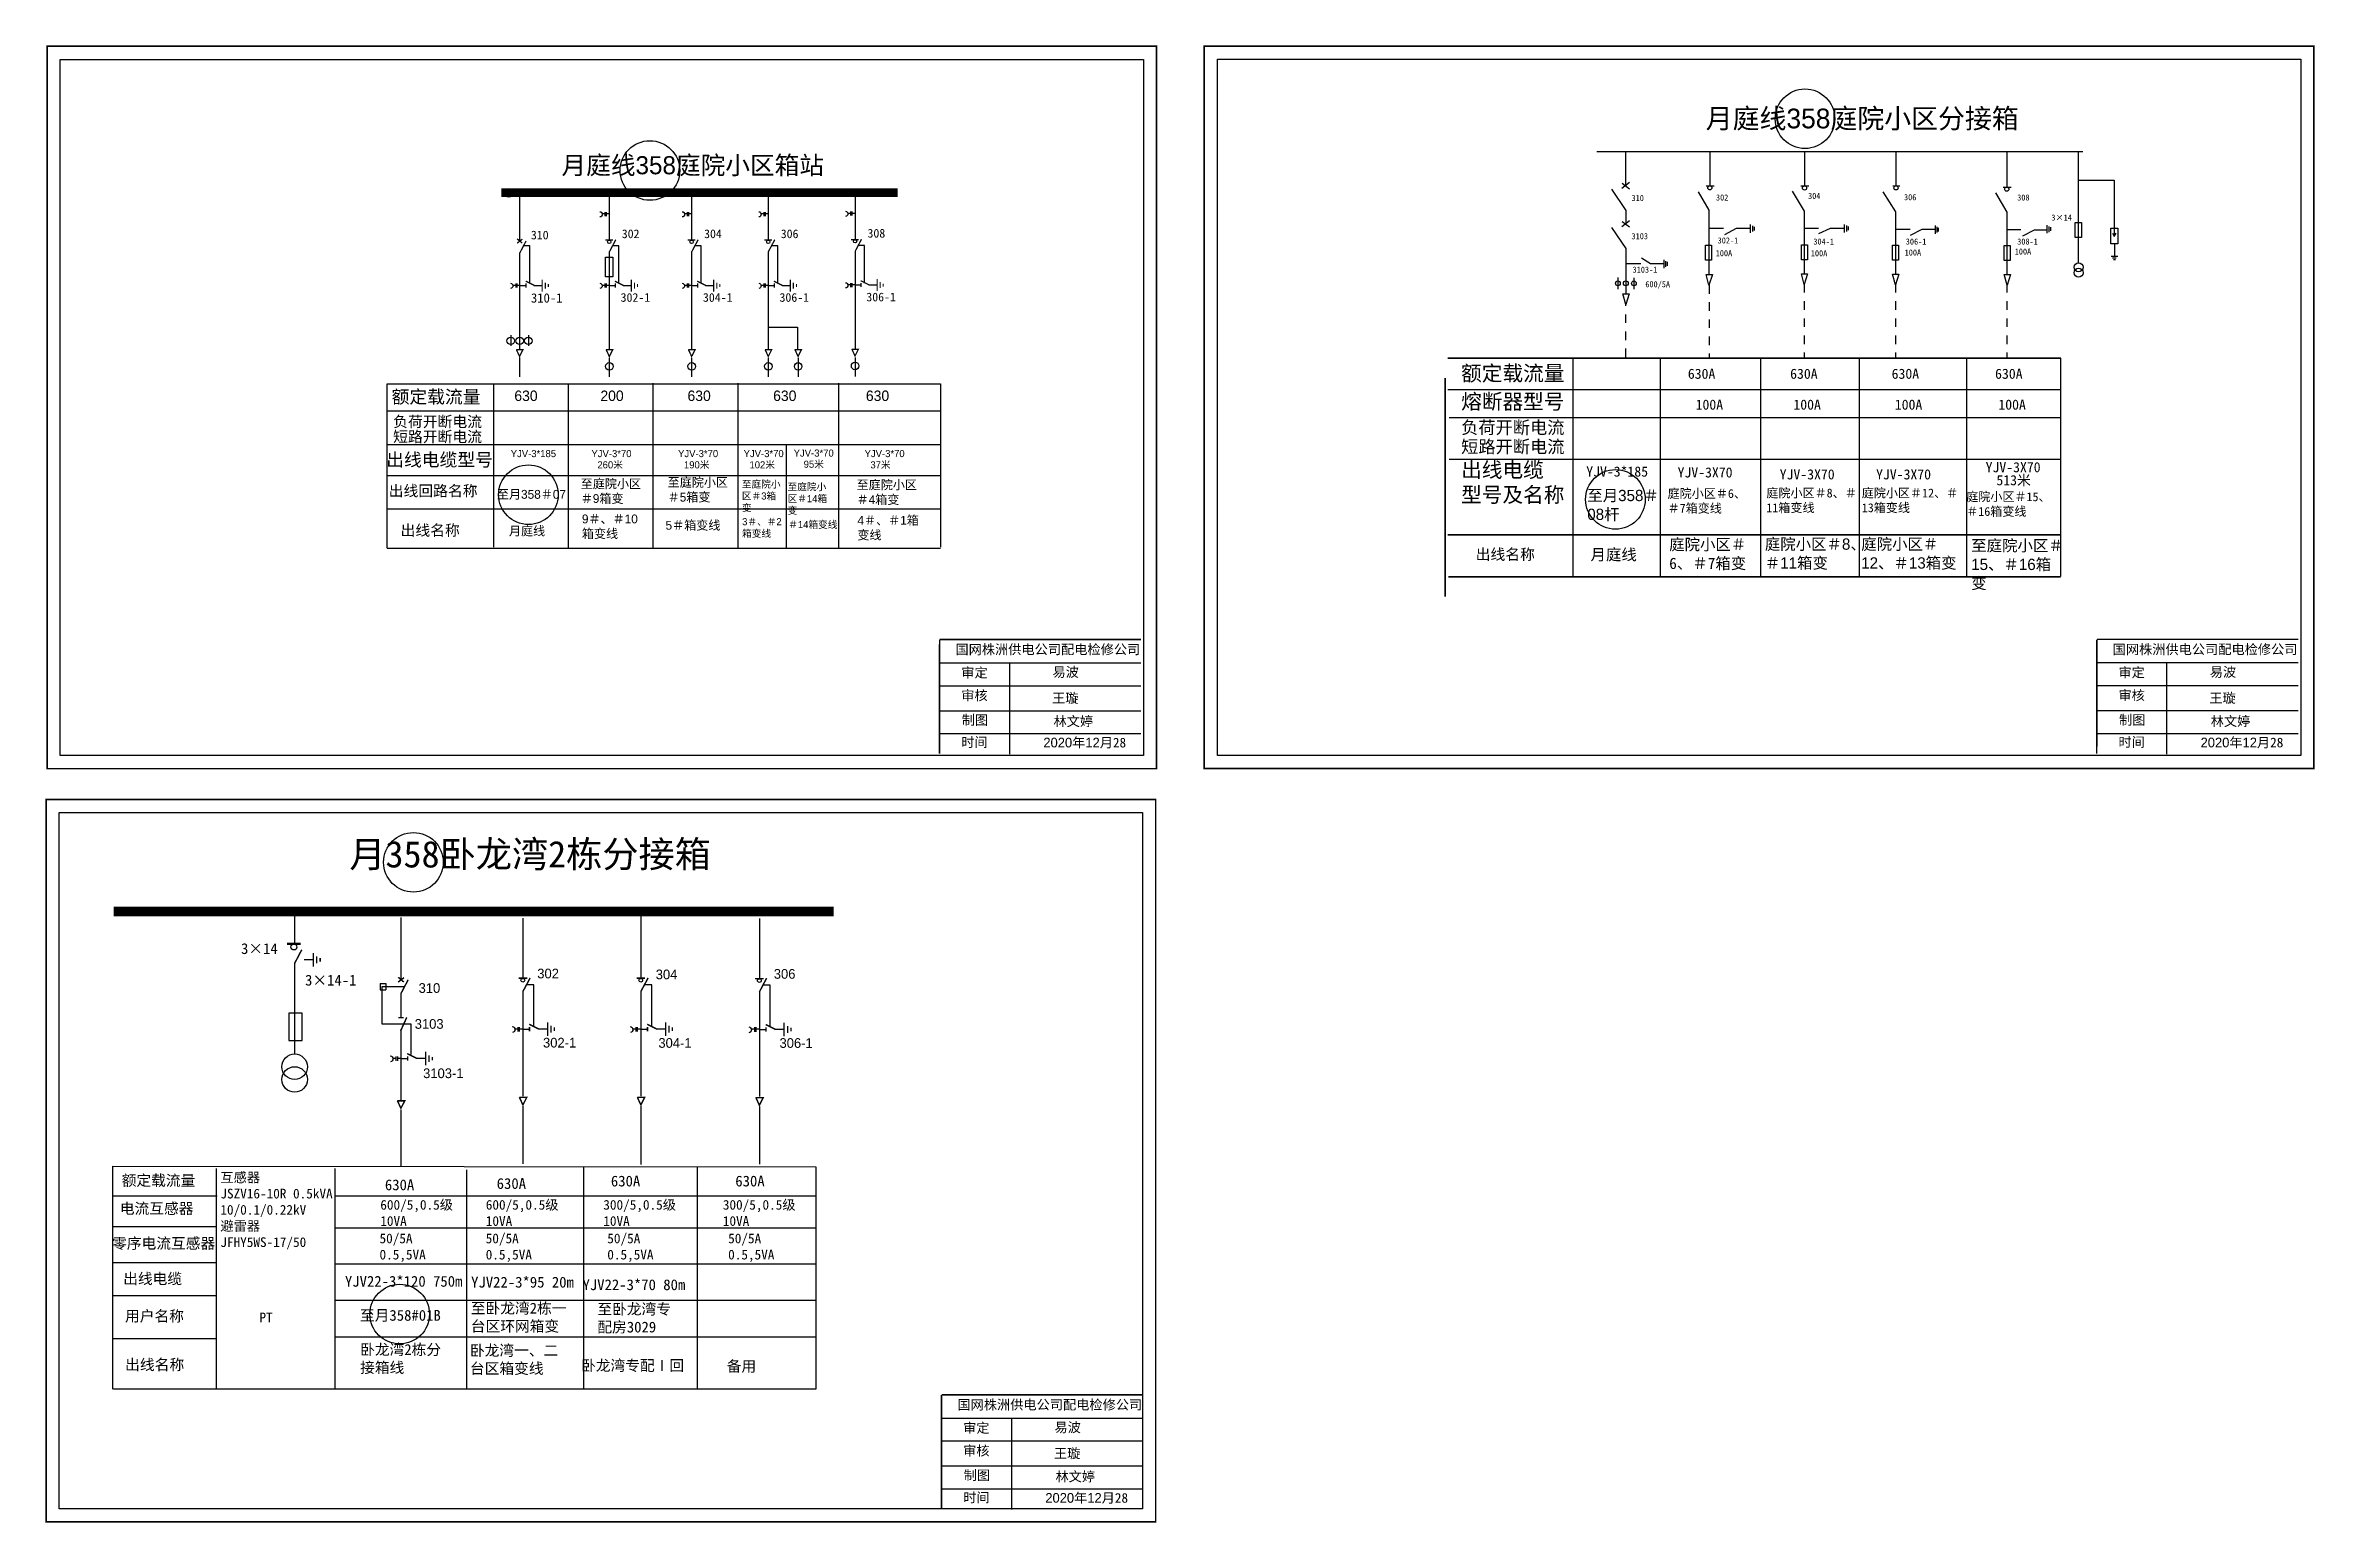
# Model space of a CAD drawing. Extents: x 25 to 281, y -233 to -66.
import ezdxf

# ---------------------------------------------------------------- set-up
doc = ezdxf.new("R2010")
doc.units = 0
doc.header["$LTSCALE"] = 0.774411
for name, pattern in [('ACAD_ISO02W100', [15, 12, -3]), ('CENTER', [50.8, 31.75, -6.35, 6.35, -6.35]), ('JIS_02_1.2', [2.5, 1.25, -1.25])]:
    doc.linetypes.add(name, pattern=pattern)
doc.layers.get('0').update_dxf_attribs({"linetype": 'CONTINUOUS'})
doc.layers.add('2', color=7, linetype='CONTINUOUS')
doc.styles.add('HZ', font='')
doc.styles.add('hztxt_txtstyle_0.00_0_0', font='simkai.ttf')
doc.styles.add('hztxt_txtstyle_1.80_0_0', font='', dxfattribs={"height": 1.8, "bigfont": 'hztxt.shx'})
doc.styles.add('hztxt_txtstyle_2.70_0_0', font='simkai.ttf', dxfattribs={"height": 2.7})
doc.styles.get("Standard").update_dxf_attribs({"font": '', "height": 2.5})
doc.styles.add('STYLE1', font='KTGB2312.ttf', dxfattribs={"height": 2.6})
doc.styles.add('字体', font='KTGB2312.ttf', dxfattribs={"height": 2.5})
doc.styles.get('HZ').set_extended_font_data('SimSun')
doc.styles.get('hztxt_txtstyle_1.80_0_0').set_extended_font_data('hztxt')
doc.styles.get('Standard').set_extended_font_data('SimSun')

# ---------------------------------------------------------------- blocks, each defined once
blk = doc.blocks.new('JD')
for points in [[(-2, 0.2), (-2, -0.2), (2, 0.2), (2, -0.2)], [(1, -1.2), (1, -0.8), (-1, -1.2), (-1, -0.8)], [(-0.5, -1.8), (-0.5, -2.2), (0.5, -1.8), (0.5, -2.2)]]:
    blk.add_trace(points)

msp = doc.modelspace()

# ---------------------------------------------------------------- linework, layer by layer
for p, q in [((200.04, -78.39), (255.02, -78.39)), ((203.28, -78.4), (203.28, -82.25)), ((212.82, -78.41), (212.82, -82.22)), ((223.53, -78.42), (223.53, -82.25)), ((233.87, -78.41), (233.87, -82.24)), ((245.1, -78.42), (245.1, -78.42)), ((246.4, -78.4), (246.4, -82.39)), ((254.5, -78.39), (254.5, -90.95)), ((203.74, -81.88), (202.86, -82.57)), ((202.9, -81.96), (203.74, -82.58)), ((254.53, -81.62), (258.56, -81.62)), ((258.57, -81.62), (258.57, -87.96)), ((78.21, -83.54), (78.21, -88.52)), ((88.36, -83.43), (88.36, -88.36)), ((97.67, -83.43), (97.67, -88.36)), ((106.33, -83.43), (106.33, -88.36)), ((116.15, -83.37), (116.15, -88.31)), ((201.71, -82.65), (203.33, -85.04)), ((211.5, -82.93), (212.72, -85.01)), ((212.4, -82.24), (213.31, -82.24)), ((222.15, -82.86), (223.5, -85.13)), ((223.12, -82.27), (224.03, -82.27)), ((232.38, -82.93), (233.81, -85.18)), ((233.51, -82.25), (234.32, -82.25)), ((245.13, -83.06), (246.43, -85.22)), ((246, -82.39), (246.91, -82.39)), ((201.71, -86.96), (203.33, -89.36)), ((203.74, -86.2), (202.86, -86.89)), ((202.9, -86.28), (203.74, -86.9)), ((203.33, -85.04), (203.33, -86.61)), ((212.72, -85.01), (212.72, -92.3)), ((212.76, -87.06), (214.36, -87.06)), ((214.51, -87.77), (215.84, -87.06)), ((215.84, -87.06), (217.38, -87.06)), ((217.38, -86.63), (217.38, -87.57)), ((217.64, -86.78), (217.64, -87.43)), ((217.86, -86.88), (217.86, -87.31)), ((223.5, -85.13), (223.5, -92.19)), ((223.52, -87.04), (225.12, -87.04)), ((225.16, -87.66), (226.49, -87.04)), ((226.49, -87.04), (228.03, -87.04)), ((228.03, -86.61), (228.03, -87.55)), ((228.28, -86.76), (228.28, -87.41)), ((228.46, -86.86), (228.46, -87.28)), ((233.81, -85.18), (233.81, -92.24)), ((233.88, -87.17), (235.48, -87.17)), ((235.52, -87.82), (236.85, -87.17)), ((236.85, -87.17), (238.29, -87.17)), ((238.31, -86.74), (238.31, -87.68)), ((238.5, -86.89), (238.5, -87.53)), ((238.67, -86.99), (238.67, -87.41)), ((246.42, -87.21), (248.02, -87.21)), ((246.43, -85.22), (246.43, -92.29)), ((248.23, -87.9), (249.54, -87.23)), ((249.54, -87.23), (250.98, -87.23)), ((250.96, -86.69), (250.96, -87.62)), ((251.16, -86.84), (251.16, -87.48)), ((251.36, -86.93), (251.36, -87.36)), ((88.36, -89.7), (88.36, -100.81)), ((97.67, -89.7), (97.67, -100.81)), ((106.33, -89.7), (106.33, -100.81)), ((116.15, -89.65), (116.15, -100.76)), ((203.33, -89.36), (203.33, -94.46)), ((258.35, -87.61), (258.57, -87.97)), ((258.57, -87.97), (258.8, -87.61)), ((258.6, -88.88), (258.6, -90.2)), ((78.21, -89.85), (78.21, -100.7)), ((203.33, -91.04), (205.02, -91.04)), ((205.09, -90.4), (206.12, -91.03)), ((206.12, -91.03), (207.61, -91.03)), ((207.61, -90.63), (207.61, -91.56)), ((207.81, -90.77), (207.81, -91.42)), ((208.02, -90.87), (208.02, -91.3)), ((212.73, -93.5), (212.4, -92.3)), ((212.4, -92.3), (213.12, -92.3)), ((213.12, -92.3), (212.73, -93.5)), ((223.51, -93.41), (223.18, -92.2)), ((223.18, -92.2), (223.89, -92.2)), ((223.89, -92.2), (223.51, -93.41)), ((233.82, -93.46), (233.49, -92.25)), ((233.49, -92.25), (234.2, -92.25)), ((234.2, -92.25), (233.82, -93.46)), ((246.44, -93.5), (246.11, -92.29)), ((246.11, -92.29), (246.83, -92.29)), ((246.83, -92.29), (246.44, -93.5)), ((258.22, -90.2), (258.96, -90.2)), ((258.37, -90.38), (258.8, -90.38)), ((258.47, -90.59), (258.7, -90.59)), ((78.26, -93.53), (78.94, -93.53)), ((79.83, -93.51), (80.76, -93.51)), ((88.36, -93.53), (89.04, -93.53)), ((89.92, -93.51), (90.85, -93.51)), ((97.67, -93.53), (98.35, -93.53)), ((99.24, -93.51), (100.16, -93.51)), ((106.33, -93.53), (107.01, -93.53)), ((107.9, -93.51), (108.83, -93.51)), ((116.15, -93.47), (116.83, -93.47)), ((117.71, -93.46), (118.64, -93.46)), ((202.44, -92.62), (202.44, -93.95)), ((203.31, -95.66), (202.99, -94.46)), ((202.99, -94.46), (203.7, -94.46)), ((203.7, -94.46), (203.31, -95.66)), ((204.24, -92.65), (204.24, -93.96)), ((77.23, -99.14), (77.23, -100.34)), ((79.23, -99.14), (79.23, -100.34)), ((197.32, -101.85), (197.32, -126.38)), ((207.21, -101.85), (207.21, -126.44)), ((218.57, -101.85), (218.57, -126.44)), ((229.71, -101.85), (229.71, -126.44)), ((241.84, -101.85), (241.84, -126.42)), ((63.22, -104.64), (125.83, -104.64)), ((63.22, -123.25), (63.22, -104.64)), ((75.27, -104.74), (75.27, -123.11)), ((93.27, -104.58), (93.27, -123.29)), ((102.9, -104.58), (102.9, -123.29)), ((114.27, -104.58), (114.27, -123.29)), ((125.83, -104.64), (125.83, -123.11)), ((63.26, -107.71), (125.83, -107.71)), ((183.18, -105.3), (252.5, -105.3)), ((183.35, -108.44), (252.5, -108.44)), ((63.26, -111.52), (125.83, -111.52)), ((63.26, -115.02), (125.83, -115.02)), ((183.35, -113.16), (252.5, -113.16)), ((125.83, -123.29), (63.22, -123.29))]:
    msp.add_line(p, q)
at = {"linetype": 'JIS_02_1.2'}
for p, q in [((212.74, -93.49), (212.74, -101.76)), ((223.5, -93.37), (223.5, -101.7)), ((233.82, -93.37), (233.82, -101.7)), ((246.43, -93.37), (246.43, -101.7)), ((203.34, -101.64), (203.34, -95.66))]:
    msp.add_line(p, q, dxfattribs=at)
at = {"color": 0, "linetype": 'Continuous'}
for p, q in [((106.31, -98.25), (109.66, -98.25)), ((109.66, -98.25), (109.66, -100.73)), ((83.71, -104.63), (83.71, -123.28)), ((108.38, -111.53), (108.38, -123.3)), ((125.72, -136.2), (148.47, -136.2)), ((133.61, -136.21), (133.61, -146.54)), ((256.6, -136.18), (279.35, -136.18)), ((264.49, -136.19), (264.49, -146.52)), ((125.72, -138.79), (148.47, -138.79)), ((256.6, -138.77), (279.35, -138.77)), ((125.72, -141.62), (148.47, -141.62)), ((256.6, -141.6), (279.35, -141.6)), ((125.72, -144.21), (148.47, -144.21)), ((256.6, -144.19), (279.35, -144.19)), ((32.16, -193.14), (111.71, -193.22)), ((32.21, -218.37), (32.21, -193.14)), ((43.9, -193.41), (43.9, -218.37)), ((57.32, -193.41), (57.32, -218.37)), ((72.2, -193.57), (72.2, -218.35)), ((85.43, -193.18), (85.43, -218.37)), ((98.29, -193.18), (98.29, -218.37)), ((111.71, -193.2), (111.71, -218.38)), ((57.32, -196.51), (111.71, -196.51)), ((57.32, -200.13), (111.71, -200.13)), ((57.32, -204.18), (111.71, -204.18)), ((57.32, -208.28), (111.71, -208.28)), ((57.32, -212.46), (111.71, -212.46)), ((111.71, -218.37), (32.29, -218.37)), ((125.93, -221.63), (148.68, -221.63)), ((133.83, -221.64), (133.83, -231.97)), ((125.93, -224.22), (148.68, -224.22)), ((125.93, -227.05), (148.68, -227.05)), ((125.93, -229.64), (148.68, -229.64))]:
    msp.add_line(p, q, dxfattribs=at)
at = {"linetype": 'CENTER'}
for p, q in [((78.21, -101.67), (78.21, -103.86)), ((88.36, -101.71), (88.36, -103.87)), ((97.67, -101.71), (97.67, -103.87)), ((106.34, -101.71), (106.34, -103.87)), ((109.71, -101.71), (109.71, -103.87)), ((116.15, -101.66), (116.15, -103.82))]:
    msp.add_line(p, q, dxfattribs=at)
at = {"linetype": 'Continuous'}
msp.add_line((125.83, -118.83), (63.22, -118.83), dxfattribs=at)
at = {"color": 0}
for p, q in [((52.74, -164.32), (52.74, -167.94)), ((64.79, -165.02), (64.79, -172.08)), ((78.58, -165.07), (78.58, -171.86)), ((91.92, -164.36), (91.92, -171.86)), ((105.33, -165.11), (105.33, -171.9)), ((52.76, -170.17), (52.76, -180.43)), ((53.84, -169.77), (54.88, -169.77)), ((62.44, -172.46), (63.1, -172.46)), ((62.44, -172.46), (62.44, -173.19)), ((62.44, -173.19), (63.1, -173.19)), ((63.1, -172.46), (63.1, -173.19)), ((64.79, -173.57), (64.79, -176.3)), ((78.58, -173.36), (78.58, -185.23)), ((91.92, -173.36), (91.92, -185.23)), ((105.33, -173.39), (105.33, -185.27)), ((64.79, -177.66), (64.79, -185.7)), ((78.58, -177.64), (79.34, -177.64)), ((80.34, -177.61), (81.37, -177.61)), ((91.92, -177.64), (92.68, -177.64)), ((93.68, -177.61), (94.71, -177.61)), ((105.33, -177.67), (106.09, -177.67)), ((107.08, -177.65), (108.12, -177.65)), ((64.79, -180.96), (65.55, -180.96)), ((66.54, -180.94), (67.57, -180.94)), ((44.01, -196.52), (32.23, -196.52)), ((43.96, -199.99), (32.19, -199.99)), ((43.96, -204.07), (32.19, -204.07)), ((43.92, -207.8), (32.15, -207.8)), ((43.96, -212.65), (32.19, -212.65))]:
    msp.add_line(p, q, dxfattribs=at)
at = {"color": 0, "linetype": 'ACAD_ISO02W100'}
for p, q in [((65.12, -172.84), (62.65, -172.84)), ((62.65, -172.84), (62.65, -177.03)), ((62.65, -177.03), (65.9, -177.03)), ((65.9, -177.03), (65.9, -180.49))]:
    msp.add_line(p, q, dxfattribs=at)
at = {"color": 0, "linetype": 'CENTER'}
for p, q in [((64.79, -186.78), (64.79, -193.11)), ((78.59, -186.35), (78.59, -192.88)), ((91.93, -186.35), (91.93, -192.95)), ((105.33, -186.39), (105.33, -192.92))]:
    msp.add_line(p, q, dxfattribs=at)
at = {"color": 0, "linetype": 'Continuous', "const_width": 0.182}
for points in [[(24.77, -66.47), (150.26, -66.47), (150.26, -148.18), (24.77, -148.18)], [(155.65, -66.46), (281.14, -66.46), (281.14, -148.16), (155.65, -148.16)], [(24.67, -151.66), (150.15, -151.66), (150.15, -233.36), (24.67, -233.36)]]:
    msp.add_lwpolyline(points, close=True, dxfattribs=at)
at = {"color": 0, "linetype": 'Continuous'}
for points in [[(26.25, -67.95), (148.78, -67.95), (148.78, -146.7), (26.25, -146.7)], [(157.13, -67.94), (279.66, -67.94), (279.66, -146.69), (157.13, -146.69)], [(87.91, -90.31), (88.74, -90.31), (88.74, -92.54), (87.91, -92.54)], [(26.15, -153.14), (148.68, -153.14), (148.68, -231.89), (26.15, -231.89)]]:
    msp.add_lwpolyline(points, close=True, dxfattribs=at)
for points, const_width in [([(76.14, -83.04), (120.99, -83.04)], 0.982), ([(77.93, -88.74), (78.52, -88.29)], 0.147), ([(77.93, -88.25), (78.51, -88.73)], 0.147), ([(78.21, -89.9), (78.94, -88.5)], 0.147), ([(87.92, -88.38), (88.79, -88.38)], 0.147), ([(88.36, -89.74), (89.09, -88.35)], 0.147), ([(97.23, -88.38), (98.1, -88.38)], 0.147), ([(97.67, -89.74), (98.4, -88.35)], 0.147), ([(105.9, -88.38), (106.77, -88.38)], 0.147), ([(106.33, -89.74), (107.07, -88.35)], 0.147), ([(115.71, -88.33), (116.58, -88.33)], 0.147), ([(116.15, -89.69), (116.88, -88.29)], 0.147), ([(78.91, -93.04), (79.89, -93.53)], 0.147), ([(78.94, -93.3), (78.94, -93.76)], 0.147), ([(89, -93.04), (89.98, -93.53)], 0.147), ([(89.04, -93.3), (89.04, -93.76)], 0.147), ([(98.31, -93.04), (99.29, -93.53)], 0.147), ([(98.35, -93.3), (98.35, -93.76)], 0.147), ([(106.97, -93.04), (107.96, -93.53)], 0.147), ([(107.01, -93.3), (107.01, -93.76)], 0.147), ([(116.79, -92.98), (117.77, -93.47)], 0.147), ([(116.83, -93.25), (116.83, -93.7)], 0.147), ([(77.84, -100.79), (78.59, -100.79), (78.21, -101.55), (77.85, -100.78)], 0.147), ([(87.99, -100.79), (88.74, -100.79), (88.36, -101.55), (88, -100.78)], 0.147), ([(97.31, -100.79), (98.06, -100.79), (97.67, -101.55), (97.31, -100.78)], 0.147), ([(105.97, -100.79), (106.72, -100.79), (106.34, -101.55), (105.98, -100.78)], 0.147), ([(109.34, -100.79), (110.09, -100.79), (109.71, -101.55), (109.35, -100.78)], 0.147), ([(115.78, -100.74), (116.53, -100.74), (116.15, -101.5), (115.79, -100.72)], 0.147), ([(183.18, -101.74), (252.54, -101.74)], 0.171), ([(252.5, -101.74), (252.5, -126.47)], 0.171), ([(182.89, -128.74), (182.89, -103.98)], 0.171), ([(252.54, -121.73), (183.18, -121.73)], 0.171), ([(252.5, -126.49), (183.26, -126.49)], 0.171)]:
    msp.add_lwpolyline(points, dxfattribs=dict(const_width=const_width))
for points in [[(87.29, -85.18, -0.877934), (87.3, -85.78)], [(96.6, -85.18, -0.877934), (96.61, -85.78)], [(105.26, -85.18, -0.877934), (105.27, -85.78)], [(115.08, -85.12, -0.877934), (115.09, -85.72)], [(77.19, -93.27, -0.877934), (77.2, -93.87)], [(87.29, -93.27, -0.877934), (87.3, -93.87)], [(96.6, -93.27, -0.877934), (96.61, -93.87)], [(105.26, -93.27, -0.877934), (105.27, -93.87)], [(115.08, -93.21, -0.877934), (115.09, -93.81)]]:
    msp.add_lwpolyline(points, format="xyb")
for points in [[(87.86, -85.43), (87.55, -85.43)], [(87.86, -85.22), (87.86, -85.67)], [(88, -85.22), (88, -85.67)], [(88.36, -85.43), (88, -85.43)], [(97.17, -85.43), (96.86, -85.43)], [(97.17, -85.22), (97.17, -85.67)], [(97.31, -85.22), (97.31, -85.67)], [(97.67, -85.43), (97.31, -85.43)], [(105.84, -85.43), (105.53, -85.43)], [(105.84, -85.22), (105.84, -85.67)], [(105.97, -85.22), (105.97, -85.67)], [(106.33, -85.43), (105.97, -85.43)], [(115.65, -85.37), (115.34, -85.37)], [(115.65, -85.17), (115.65, -85.62)], [(115.79, -85.17), (115.79, -85.62)], [(116.14, -85.37), (115.79, -85.37)], [(77.77, -93.52), (77.46, -93.52)], [(77.77, -93.32), (77.77, -93.76)], [(77.91, -93.32), (77.91, -93.76)], [(78.26, -93.52), (77.91, -93.52)], [(87.86, -93.52), (87.55, -93.52)], [(87.86, -93.32), (87.86, -93.76)], [(88, -93.32), (88, -93.76)], [(88.36, -93.52), (88, -93.52)], [(97.17, -93.52), (96.86, -93.52)], [(97.17, -93.32), (97.17, -93.76)], [(97.31, -93.32), (97.31, -93.76)], [(97.67, -93.52), (97.31, -93.52)], [(105.84, -93.52), (105.53, -93.52)], [(105.84, -93.32), (105.84, -93.76)], [(105.97, -93.32), (105.97, -93.76)], [(106.33, -93.52), (105.97, -93.52)], [(115.65, -93.47), (115.34, -93.47)], [(115.65, -93.26), (115.65, -93.71)], [(115.79, -93.26), (115.79, -93.71)], [(116.14, -93.47), (115.79, -93.47)]]:
    msp.add_lwpolyline(points)
for points in [[(254.16, -86.4), (254.85, -86.4), (254.85, -88.09), (254.16, -88.09)], [(258.17, -87.04), (258.99, -87.04), (258.99, -88.82), (258.17, -88.82)], [(212.32, -88.96), (213.01, -88.96), (213.01, -90.66), (212.32, -90.66)], [(223.18, -88.91), (223.87, -88.91), (223.87, -90.61), (223.18, -90.61)], [(233.49, -88.96), (234.18, -88.96), (234.18, -90.65), (233.49, -90.65)], [(246.12, -89.01), (246.81, -89.01), (246.81, -90.7), (246.12, -90.7)]]:
    msp.add_lwpolyline(points, close=True)
at = {"linetype": 'ACAD_ISO02W100'}
for points in [[(79.36, -93.31), (79.36, -89.06), (78.62, -89.06)], [(89.45, -93.31), (89.45, -89.06), (88.72, -89.06)], [(98.76, -93.31), (98.76, -89.06), (98.03, -89.06)], [(107.43, -93.31), (107.43, -89.06), (106.69, -89.06)], [(117.24, -93.26), (117.24, -89), (116.51, -89)]]:
    msp.add_lwpolyline(points, dxfattribs=at)
at = {"color": 0, "linetype": 'Continuous', "const_width": 0.182}
for points in [[(125.72, -133.59), (125.7, -146.49)], [(125.74, -133.57), (148.49, -133.57)], [(256.6, -133.57), (256.58, -146.48)], [(256.62, -133.55), (279.37, -133.55)], [(125.93, -219.02), (125.92, -231.89)], [(125.96, -219), (148.68, -219)]]:
    msp.add_lwpolyline(points, dxfattribs=at)
at = {"color": 0}
for points, const_width in [([(32.29, -164.32), (113.72, -164.32)], 1.1), ([(51.92, -167.99), (53.46, -167.99)], 0.261), ([(52.76, -170.22), (53.58, -168.65)], 0.165), ([(64.47, -172.32), (65.14, -171.82)], 0.165), ([(64.48, -171.77), (65.12, -172.31)], 0.165), ([(78.1, -171.88), (79.07, -171.88)], 0.165), ([(78.58, -173.4), (79.41, -171.84)], 0.165), ([(91.44, -171.88), (92.41, -171.88)], 0.165), ([(91.92, -173.4), (92.75, -171.84)], 0.165), ([(104.84, -171.92), (105.82, -171.92)], 0.165), ([(105.33, -173.44), (106.15, -171.87)], 0.165), ([(64.79, -173.62), (65.61, -172.05)], 0.165), ([(64.49, -176.34), (65.1, -176.34)], 0.165), ([(64.75, -177.86), (65.45, -176.31)], 0.165), ([(79.3, -177.09), (80.4, -177.64)], 0.165), ([(92.64, -177.09), (93.74, -177.64)], 0.165), ([(106.05, -177.12), (107.15, -177.67)], 0.165), ([(79.34, -177.38), (79.34, -177.89)], 0.165), ([(92.68, -177.38), (92.68, -177.89)], 0.165), ([(106.09, -177.42), (106.09, -177.92)], 0.165), ([(65.5, -180.41), (66.6, -180.96)], 0.165), ([(65.55, -180.71), (65.55, -181.21)], 0.165), ([(64.38, -185.75), (65.22, -185.75), (64.79, -186.59), (64.39, -185.73)], 0.165), ([(78.18, -185.36), (79.02, -185.36), (78.59, -186.21), (78.19, -185.35)], 0.165), ([(91.52, -185.36), (92.36, -185.36), (91.93, -186.21), (91.53, -185.35)], 0.165), ([(104.92, -185.4), (105.76, -185.4), (105.33, -186.25), (104.94, -185.38)], 0.165)]:
    msp.add_lwpolyline(points, dxfattribs=dict(at, const_width=const_width))
at = {"color": 0, "linetype": 'ACAD_ISO02W100'}
for points in [[(79.81, -177.39), (79.81, -172.64), (78.99, -172.64)], [(93.15, -177.39), (93.15, -172.64), (92.33, -172.64)], [(106.55, -177.43), (106.55, -172.67), (105.73, -172.67)]]:
    msp.add_lwpolyline(points, dxfattribs=at)
at = {"color": 0}
for points in [[(52.11, -175.85), (52.11, -178.93), (53.63, -178.93), (53.63, -175.82), (52.11, -175.82)], [(78.03, -177.63), (77.68, -177.63)], [(78.03, -177.4), (78.03, -177.9)], [(78.18, -177.4), (78.18, -177.9)], [(78.58, -177.63), (78.18, -177.63)], [(91.37, -177.63), (91.02, -177.63)], [(91.37, -177.4), (91.37, -177.9)], [(91.52, -177.4), (91.52, -177.9)], [(91.92, -177.63), (91.52, -177.63)], [(104.78, -177.66), (104.43, -177.66)], [(104.78, -177.43), (104.78, -177.93)], [(104.93, -177.43), (104.93, -177.93)], [(105.33, -177.66), (104.93, -177.66)], [(64.23, -180.95), (63.89, -180.95)], [(64.23, -180.72), (64.23, -181.22)], [(64.39, -180.72), (64.39, -181.22)], [(64.78, -180.95), (64.39, -180.95)]]:
    msp.add_lwpolyline(points, dxfattribs=at)
for points in [[(77.39, -177.35, -0.877934), (77.4, -178.01)], [(90.73, -177.35, -0.877934), (90.74, -178.01)], [(104.13, -177.38, -0.877934), (104.15, -178.05)], [(63.59, -180.67, -0.877934), (63.6, -181.34)]]:
    msp.add_lwpolyline(points, format="xyb", dxfattribs=at)
at = {"color": 1, "linetype": 'Continuous'}
for centre in [(223.59, -74.67), (92.95, -80.52), (79.21, -117.19), (202.15, -117.72), (66.2, -158.77), (64.65, -209.87)]:
    msp.add_circle(centre, 3.37, dxfattribs=at)
for centre, radius in [((77, -83.05), 0.489), ((212.83, -82.48), 0.236), ((223.54, -82.5), 0.236), ((233.89, -82.49), 0.236), ((246.41, -82.63), 0.236), ((88.36, -88.59), 0.189), ((97.67, -88.59), 0.189), ((106.33, -88.59), 0.189), ((116.15, -88.53), 0.189), ((254.53, -91.46), 0.507), ((254.53, -92.08), 0.507), ((202.43, -93.28), 0.272), ((203.33, -93.28), 0.272), ((204.24, -93.29), 0.272), ((77.21, -99.79), 0.425), ((78.22, -99.79), 0.425), ((79.2, -99.79), 0.425), ((88.37, -102.68), 0.425), ((97.68, -102.68), 0.425), ((106.35, -102.68), 0.425), ((109.72, -102.68), 0.425), ((116.16, -102.63), 0.425)]:
    msp.add_circle(centre, radius)
at = {"color": 0}
for centre, radius in [((52.69, -168.35), 0.335), ((78.58, -172.11), 0.211), ((91.92, -172.11), 0.211), ((105.33, -172.15), 0.211)]:
    msp.add_circle(centre, radius, dxfattribs=at)
at = {"layer": '2', "color": 0}
for centre in [(52.77, -181.89), (52.77, -183.33)]:
    msp.add_circle(centre, 1.44, dxfattribs=at)

# ---------------------------------------------------------------- block references
at = {"xscale": 0.3438638425206122, "yscale": 0.3438638425206122, "zscale": 0.3438638425206123, "rotation": 90}
for p in [(80.77, -93.54), (90.86, -93.54), (100.17, -93.54), (108.84, -93.54), (118.65, -93.48)]:
    msp.add_blockref('JD', p, dxfattribs=at)
at = {"color": 0, "xscale": 0.3844120780054254, "yscale": 0.3844120780054254, "zscale": 0.3844120780054647, "rotation": 90}
for p in [(54.89, -169.8), (81.39, -177.64), (94.73, -177.64), (108.13, -177.68), (67.59, -180.97)]:
    msp.add_blockref('JD', p, dxfattribs=at)

# ---------------------------------------------------------------- texts
for s, height, p in [('302', 0.982, (89.77, -88.17)), ('304', 0.982, (99.08, -88.17)), ('306', 0.982, (107.75, -88.17)), ('308', 0.982, (117.56, -88.11)), ('310', 0.982, (79.49, -88.31)), ('310-1', 1.048, (79.5, -95.46)), ('302-1', 0.982, (89.64, -95.37)), ('304-1', 0.982, (98.95, -95.37)), ('306-1', 0.982, (107.61, -95.37)), ('306-1', 0.982, (117.43, -95.32)), ('630A', 1.142, (210.34, -104.08)), ('630A', 1.142, (221.91, -104.08)), ('630A', 1.142, (233.39, -104.08)), ('630A', 1.142, (245.09, -104.08)), ('YJV-3X70', 1.142, (209.18, -115.24)), ('YJV-3X70', 1.142, (220.73, -115.46)), ('YJV-3X70', 1.142, (231.63, -115.46)), ('YJV-3X70', 1.142, (244.02, -114.65)), ('513米', 1.142, (245.24, -116.12))]:
    msp.add_text(s, height=height).set_placement(p)
at = {"style": 'HZ'}
for s, height, p in [('额定载流量', 1.713, (184.7, -104.31)), ('额定载流量', 1.474, (63.74, -106.85)), ('熔断器型号', 1.713, (184.7, -107.51)), ('短路开断电流', 1.228, (63.91, -111.24)), ('负荷开断电流', 1.228, (63.91, -109.54)), ('负荷开断电流', 1.428, (184.7, -110.3)), ('出线电缆型号', 1.474, (63.13, -113.97)), ('短路开断电流', 1.428, (184.7, -112.47)), ('出线电缆', 1.713, (184.7, -115.23)), ('出线回路名称', 1.228, (63.41, -117.37)), ('型号及名称', 1.713, (184.7, -118.05)), ('出线名称', 1.228, (64.75, -121.83)), ('出线名称', 1.228, (186.34, -124.55)), ('出线名称', 1.228, (33.59, -216.2))]:
    msp.add_text(s, height=height, dxfattribs=at).set_placement(p)
at = {"color": 0, "linetype": 'Continuous', "style": 'hztxt_txtstyle_2.70_0_0'}
for s, p in [('3×14', (46.71, -169.14)), ('3×14-1', (53.95, -172.71))]:
    msp.add_text(s, height=1.22, dxfattribs=at).set_placement(p)
at = {"color": 0, "style": 'hztxt_txtstyle_1.80_0_0'}
for s, p in [('302', (80.21, -171.9)), ('304', (93.61, -172)), ('306', (106.96, -171.94)), ('310', (66.79, -173.54)), ('3103', (66.35, -177.6)), ('302-1', (80.86, -179.72)), ('304-1', (93.91, -179.75)), ('306-1', (107.61, -179.76)), ('3103-1', (67.3, -183.18))]:
    msp.add_text(s, height=1.098, dxfattribs=at).set_placement(p)
at = {"attachment_point": 1}
for s, insert, char_height, width in [('310', (203.97, -83.29), 0.685, 7.3955), ('302', (213.52, -83.23), 0.685, 7.3955), ('304', (223.94, -83.05), 0.685, 7.3955), ('306', (234.79, -83.2), 0.685, 7.3955), ('308', (247.59, -83.23), 0.685, 7.3955), ('3×14', (251.45, -85.5), 0.685, 7.3955), ('3103', (203.97, -87.61), 0.685, 7.3955), ('{\\fSimSun|b0|i0|c134|p2;100A}', (213.49, -89.53), 0.6853, 7.3955), ('302-1', (213.71, -88.09), 0.685, 7.3955), ('{\\fSimSun|b0|i0|c134|p2;100A}', (224.25, -89.54), 0.6853, 7.3955), ('304-1', (224.54, -88.21), 0.685, 7.3955), ('{\\fSimSun|b0|i0|c134|p2;100A}', (234.86, -89.45), 0.6853, 7.3955), ('306-1', (234.99, -88.21), 0.685, 7.3955), ('{\\fSimSun|b0|i0|c134|p2;100A}', (247.31, -89.34), 0.6853, 7.3955), ('308-1', (247.59, -88.21), 0.685, 7.3955), ('3103-1', (204.09, -91.39), 0.685, 7.3955), ('{\\fSimSun|b0|i0|c134|p2;600/5A}', (205.53, -93.04), 0.6853, 7.3955), ('{\\fSimSun|b0|i0|c134|p2;100A}', (211.22, -106.43), 1.1421, 7.3955), ('{\\fSimSun|b0|i0|c134|p2;100A}', (222.28, -106.43), 1.1421, 7.3955), ('{\\fSimSun|b0|i0|c134|p2;100A}', (233.75, -106.43), 1.1421, 7.3955), ('{\\fSimSun|b0|i0|c134|p2;100A}', (245.46, -106.43), 1.1421, 7.3955), ('YJV-3*185 ', (198.85, -114), 1.142, 9.1329)]:
    msp.add_mtext(s, dxfattribs=dict(at, insert=insert, char_height=char_height, width=width))
at = {"linetype": 'Continuous', "attachment_point": 1, "style": '字体'}
for s, insert, char_height, width in [('630', (77.62, -105.41), 1.18, 7.0993), ('200', (87.35, -105.41), 1.18, 7.0993), ('630', (97.2, -105.41), 1.18, 7.0993), ('630', (106.89, -105.41), 1.18, 7.0993), ('630', (117.38, -105.41), 1.18, 7.0993), ('YJV-3*185', (77.21, -112.14), 0.802, 5.8211), ('YJV-3*70', (86.34, -112.14), 0.802, 5.8211), ('YJV-3*70', (96.14, -112.14), 0.802, 5.8211), ('YJV-3*70', (103.55, -112.14), 0.802, 5.8211), ('YJV-3*70', (109.21, -112.08), 0.802, 5.8211), ('YJV-3*70', (117.23, -112.14), 0.802, 5.8211), ('至庭院小区＃9箱变', (85.13, -115.46), 1, 7.3737), ('260{\\f\uffbfﾬￌﾣﾤ_GB2312|b0|i0|c134|p32;米}', (87.01, -113.41), 0.802, 5.8211), ('至庭院小区＃5箱变', (94.96, -115.3), 1, 7.3737), ('190{\\f\uffbfﾬￌﾣﾤ_GB2312|b0|i0|c134|p32;米}', (96.8, -113.41), 0.802, 5.8211), ('至庭院小区＃3箱变', (103.35, -115.6), 0.802, 4.877), ('102{\\f\uffbfﾬￌﾣﾤ_GB2312|b0|i0|c134|p32;米}', (104.21, -113.41), 0.802, 5.8211), ('95{\\f\uffbfﾬￌﾣﾤ_GB2312|b0|i0|c134|p32;米}', (110.34, -113.34), 0.802, 5.8211), ('至庭院小区＃4箱变', (116.33, -115.58), 1, 7.3737), ('37{\\f\uffbfﾬￌﾣﾤ_GB2312|b0|i0|c134|p32;米}', (117.89, -113.41), 0.802, 5.8211), ('至月358＃07', (75.65, -116.65), 1, 7.3737), ('至庭院小区＃14箱变', (108.52, -115.9), 0.802, 5.337), ('9＃、＃10箱变线', (85.26, -119.43), 1, 7.3737), ('5＃箱变线', (94.72, -120.15), 1, 7.3737), ('3＃、＃2箱变线', (103.38, -119.84), 0.802, 4.9402), ('＃14箱变线', (108.59, -120.17), 0.802, 7.3737), ('4＃、＃1箱变线', (116.42, -119.59), 1, 7.3737), ('月庭线', (77.01, -120.8), 1, 7.3737)]:
    msp.add_mtext(s, dxfattribs=dict(at, insert=insert, char_height=char_height, width=width))
at = {"color": 1, "linetype": 'Continuous', "attachment_point": 1, "style": 'STYLE1'}
for s, insert, char_height, width in [('{\\C7;至月358＃08杆}', (198.97, -116.64), 1.2786, 8.5678), ('{\\fSimSun|b0|i0|c134|p2;\\C7;庭院小区＃6、＃7箱变线}', (208.05, -116.56), 1, 9.5931), ('{\\fSimSun|b0|i0|c134|p2;\\C7;庭院小区＃8、＃11箱变线}', (219.22, -116.5), 1, 11.2479), ('{\\fSimSun|b0|i0|c134|p2;\\C7;庭院小区＃12、＃13箱变线}', (230.01, -116.5), 1, 11.2479), ('{\\fSimSun|b0|i0|c134|p2;\\C7;庭院小区＃15、＃16箱变线}', (241.82, -116.92), 1, 10.6645), ('{\\C7;月庭线}', (199.33, -123.32), 1.279, 8.5678), ('{\\fSimSun|b0|i0|c134|p2;\\C7;庭院小区＃6、＃7箱变}', (208.23, -122.18), 1.2786, 9.5931), ('{\\C7;庭院小区＃8、＃11箱变}', (219.05, -122.14), 1.2786, 11.4209), ('{\\C7;庭院小区＃12、＃13箱变}', (229.95, -122.14), 1.2786, 11.4209), ('{\\C7;至庭院小区＃15、＃16箱变}', (242.39, -122.3), 1.2786, 10.6645)]:
    msp.add_mtext(s, dxfattribs=dict(at, insert=insert, char_height=char_height, width=width))
at = {"color": 0, "linetype": 'Continuous', "attachment_point": 1}
for s, insert, char_height, width, style in [('国网株洲供电公司配电检修公司', (127.51, -134.14), 1.0944, 29.9201, '字体'), ('国网株洲供电公司配电检修公司', (258.39, -134.13), 1.0944, 29.9201, '字体'), ('\\f\uffbfﾬￌﾣﾤ_GB2312|b0|i0|c134|p49;审定', (128.16, -136.77), 1.0944, 8.5588, '字体'), ('易波', (138.49, -136.7), 1.094, 8.5588, '字体'), ('\\f\uffbfﾬￌﾣﾤ_GB2312|b0|i0|c134|p49;审定', (259.04, -136.75), 1.0944, 8.5588, '字体'), ('易波', (269.37, -136.69), 1.094, 8.5588, '字体'), ('\\f\uffbfﾬￌﾣﾤ_GB2312|b0|i0|c134|p49;审核', (128.16, -139.34), 1.0944, 8.5588, '字体'), ('王璇', (138.44, -139.64), 1.094, 8.5588, '字体'), ('\\f\uffbfﾬￌﾣﾤ_GB2312|b0|i0|c134|p49;审核', (259.04, -139.33), 1.0944, 8.5588, '字体'), ('王璇', (269.32, -139.63), 1.094, 8.5588, '字体'), ('\\f\uffbfﾬￌﾣﾤ_GB2312|b0|i0|c134|p49;制图', (128.22, -142.12), 1.0944, 8.5588, '字体'), ('{\\fSimSun|b0|i0|c134|p2;林文婷}', (138.6, -142.27), 1.0944, 8.5588, '字体'), ('\\f\uffbfﾬￌﾣﾤ_GB2312|b0|i0|c134|p49;制图', (259.1, -142.11), 1.0944, 8.5588, '字体'), ('{\\fSimSun|b0|i0|c134|p2;林文婷}', (269.48, -142.26), 1.0944, 8.5588, '字体'), ('\\f\uffbfﾬￌﾣﾤ_GB2312|b0|i0|c134|p49;时间', (128.16, -144.63), 1.0944, 8.5588, '字体'), ('2020{\\fSimSun|b0|i0|c134|p2;年}12{\\fSimSun|b0|i0|c134|p2;月28}', (137.45, -144.68), 1.0944, 16.0081, '字体'), ('\\f\uffbfﾬￌﾣﾤ_GB2312|b0|i0|c134|p49;时间', (259.04, -144.62), 1.0944, 8.5588, '字体'), ('2020{\\fSimSun|b0|i0|c134|p2;年}12{\\fSimSun|b0|i0|c134|p2;月28}', (268.33, -144.67), 1.0944, 16.0081, '字体'), ('{\\fSimSun|b0|i0|c134|p2;月358卧龙湾2栋分接箱}', (58.95, -156.35), 3, 80.4201, '字体'), ('{\\fSimSun|b0|i0|c134|p2;额定载流量}', (33.21, -194.14), 1.2204, 19.6738, 'hztxt_txtstyle_2.70_0_0'), ('\\A1;{\\fSimSun|b0|i0|c134|p2;互感器\\PJSZV16-10R 0.5kVA\\P10/0.1/0.22kV\\P避雷器\\PJFHY5WS-17/50}', (44.37, -193.86), 1.0983, 20.2524, 'hztxt_txtstyle_2.70_0_0'), ('{\\fSimSun|b0|i0|c134|p2;630A}', (62.98, -194.64), 1.2204, 19.6738, 'hztxt_txtstyle_2.70_0_0'), ('{\\fSimSun|b0|i0|c134|p2;630A}', (75.62, -194.49), 1.2204, 19.6738, 'hztxt_txtstyle_2.70_0_0'), ('{\\fSimSun|b0|i0|c134|p2;630A}', (88.54, -194.21), 1.2204, 19.6738, 'hztxt_txtstyle_2.70_0_0'), ('{\\fSimSun|b0|i0|c134|p2;630A}', (102.61, -194.21), 1.2204, 19.6738, 'hztxt_txtstyle_2.70_0_0'), ('{\\fSimSun|b0|i0|c134|p2;电流互感器}', (33, -197.31), 1.2204, 19.6738, 'hztxt_txtstyle_2.70_0_0'), ('\\A1;{\\fSimSun|b0|i0|c134|p2;600/5,0.5级\\P10VA}', (62.46, -196.96), 1.0983, 20.2524, 'hztxt_txtstyle_2.70_0_0'), ('\\A1;{\\fSimSun|b0|i0|c134|p2;600/5,0.5级\\P10VA}', (74.39, -196.96), 1.0983, 20.2524, 'hztxt_txtstyle_2.70_0_0'), ('\\A1;{\\fSimSun|b0|i0|c134|p2;300/5,0.5级\\P10VA}', (87.68, -196.96), 1.0983, 20.2524, 'hztxt_txtstyle_2.70_0_0'), ('\\A1;{\\fSimSun|b0|i0|c134|p2;300/5,0.5级\\P10VA}', (101.2, -196.96), 1.0983, 20.2524, 'hztxt_txtstyle_2.70_0_0'), ('{\\fSimSun|b0|i0|c134|p2;零序电流互感器}', (32.13, -201.25), 1.2204, 19.6738, 'hztxt_txtstyle_2.70_0_0'), ('{\\fSimSun|b0|i0|c134|p2;50/5A\\P0.5,5VA}', (62.37, -200.76), 1.0983, 19.6738, 'hztxt_txtstyle_2.70_0_0'), ('{\\fSimSun|b0|i0|c134|p2;50/5A\\P0.5,5VA}', (74.38, -200.76), 1.0983, 19.6738, 'hztxt_txtstyle_2.70_0_0'), ('{\\fSimSun|b0|i0|c134|p2;50/5A\\P0.5,5VA}', (88.13, -200.76), 1.0983, 19.6738, 'hztxt_txtstyle_2.70_0_0'), ('{\\fSimSun|b0|i0|c134|p2;50/5A\\P0.5,5VA}', (101.8, -200.76), 1.0983, 19.6738, 'hztxt_txtstyle_2.70_0_0'), ('{\\fSimSun|b0|i0|c134|p2;出线电缆}', (33.38, -205.25), 1.2204, 19.6738, 'hztxt_txtstyle_2.70_0_0'), ('{\\fSimSun|b0|i0|c134|p2;YJV22-3*120 750m}', (58.46, -205.55), 1.2204, 19.6738, 'hztxt_txtstyle_2.70_0_0'), ('{\\fSimSun|b0|i0|c134|p2;YJV22-3*95 20m}', (72.73, -205.65), 1.2204, 19.6738, 'hztxt_txtstyle_2.70_0_0'), ('{\\fSimSun|b0|i0|c134|p2;YJV22-3*70 80m}', (85.33, -205.94), 1.2204, 19.6738, 'hztxt_txtstyle_2.70_0_0'), ('{\\fSimSun|b0|i0|c134|p2;用户名称}', (33.59, -209.48), 1.2204, 19.6738, 'hztxt_txtstyle_2.70_0_0'), ('{\\fSimSun|b0|i0|c134|p2;PT}', (48.79, -209.7), 1.1026, 8.5785, 'hztxt_txtstyle_0.00_0_0'), ('{\\fSimSun|b0|i0|c134|p2;至月358#01B}', (60.16, -209.4), 1.2204, 15.4764, 'hztxt_txtstyle_2.70_0_0'), ('{\\fSimSun|b0|i0|c134|p2;至卧龙湾2栋一台区环网箱变}', (72.7, -208.59), 1.2204, 11.5886, 'hztxt_txtstyle_2.70_0_0'), ('{\\fSimSun|b0|i0|c134|p2;至卧龙湾专配房3029}', (87.01, -208.69), 1.2204, 8.9629, 'hztxt_txtstyle_2.70_0_0'), ('{\\fSimSun|b0|i0|c134|p2;卧龙湾2栋分接箱线}', (60.18, -213.27), 1.2204, 9.2835, 'hztxt_txtstyle_2.70_0_0'), ('{\\fSimSun|b0|i0|c134|p2;卧龙湾一、二台区箱变线}', (72.6, -213.37), 1.2204, 11.5886, 'hztxt_txtstyle_2.70_0_0'), ('{\\fSimSun|b0|i0|c134|p2;卧龙湾专配Ⅰ回}', (85.17, -215.07), 1.2204, 19.6738, 'hztxt_txtstyle_2.70_0_0'), ('{\\fSimSun|b0|i0|c134|p2;备用}', (101.64, -215.15), 1.2204, 19.6738, 'hztxt_txtstyle_2.70_0_0'), ('国网株洲供电公司配电检修公司', (127.73, -219.57), 1.0944, 29.9201, '字体'), ('\\f\uffbfﾬￌﾣﾤ_GB2312|b0|i0|c134|p49;审定', (128.38, -222.2), 1.0944, 8.5588, '字体'), ('易波', (138.71, -222.13), 1.094, 8.5588, '字体'), ('\\f\uffbfﾬￌﾣﾤ_GB2312|b0|i0|c134|p49;审核', (128.38, -224.77), 1.0944, 8.5588, '字体'), ('王璇', (138.65, -225.07), 1.094, 8.5588, '字体'), ('\\f\uffbfﾬￌﾣﾤ_GB2312|b0|i0|c134|p49;制图', (128.44, -227.55), 1.0944, 8.5588, '字体'), ('{\\fSimSun|b0|i0|c134|p2;林文婷}', (138.82, -227.7), 1.0944, 8.5588, '字体'), ('\\f\uffbfﾬￌﾣﾤ_GB2312|b0|i0|c134|p49;时间', (128.38, -230.06), 1.0944, 8.5588, '字体'), ('2020{\\fSimSun|b0|i0|c134|p2;年}12{\\fSimSun|b0|i0|c134|p2;月28}', (137.67, -230.11), 1.0944, 16.0081, '字体')]:
    msp.add_mtext(s, dxfattribs=dict(at, insert=insert, char_height=char_height, width=width, style=style))
at = {"layer": '2', "color": 7, "attachment_point": 1, "style": '字体'}
for s, insert, char_height, width in [('{\\C256;月庭线358庭院小区分接箱}', (212.36, -73.52), 2.2307, 47.4272), ('月庭线358庭院小区箱站', (82.95, -78.9), 2.0468, 43.517)]:
    msp.add_mtext(s, dxfattribs=dict(at, insert=insert, char_height=char_height, width=width))

doc.saveas('drawing.dxf')
